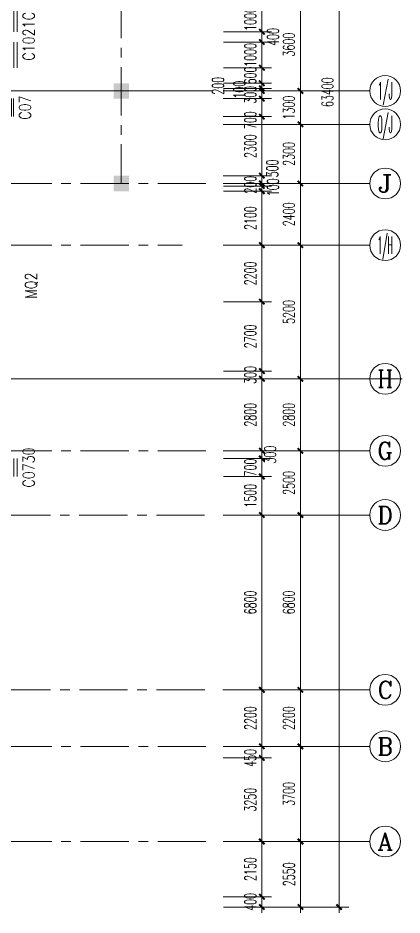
# Model space of a CAD drawing. Extents: x 2719331 to 3465925, y -270324 to -167476.
# Drawn here: x 3273390 to 3288339, y -242979 to -208078 of the extents above; entities that cross this region are included whole.
import ezdxf
from ezdxf.enums import TextEntityAlignment as Align

# ---------------------------------------------------------------- set-up
doc = ezdxf.new("R2010")
doc.units = 0
doc.header["$LTSCALE"] = 1500
doc.header["$MEASUREMENT"] = 0
doc.linetypes.add('CENTER', pattern=[2, 1.25, -0.25, 0.25, -0.25])
doc.layers.get('0').update_dxf_attribs({"linetype": 'CONTINUOUS', "lineweight": 0})
doc.layers.get('DEFPOINTS').update_dxf_attribs({"linetype": 'CONTINUOUS', "lineweight": 5})
for name, color, linetype, lineweight in [('AXIS_TEXT', 7, 'CONTINUOUS', 5), ('COLUMN', 7, 'CONTINUOUS', 5), ('DOTE', 7, 'CENTER', 5), ('WINDOW', 7, 'CONTINUOUS', 5), ('WINDOW_TEXT', 7, 'CONTINUOUS', 5), ('我的', 7, 'CONTINUOUS', 5)]:
    doc.layers.add(name, color=color, linetype=linetype, lineweight=lineweight)
doc.styles.add('_SIMPLEX', font='SIMPLEX.shx', dxfattribs={"width": 0.6})
doc.styles.add('COMPLEX', font='COMPLEX')
doc.styles.add('DIM_FONT', font='romans.shx', dxfattribs={"width": 0.6})
doc.styles.add('SIMPLEX', font='SIMPLEX.SHX', dxfattribs={"width": 0.6})
doc.dimstyles.new('DIMN150', dxfattribs={"dimscale": 1.5, "dimtxt": 300, "dimasz": 1, "dimexe": 250, "dimexo": 300, "dimgap": 150, "dimtad": 1, "dimdec": 0, "dimdsep": 46, "dimtxsty": 'DIM_FONT', "dimblk": '_DIMX', "dimcen": 2.5, "dimdle": 0.3, "dimclrd": 7, "dimclre": 256, "dimclrt": 256, "dimadec": 0, "dimazin": 0, "dimtfac": 1, "dimtdec": 0, "dimtix": 1, "dimtmove": 2, "dimatfit": 3, "dimldrblk": '_DIMX', "dimfxl": 1, "dimtvp": 1, "dimtolj": 1, "dimtzin": 0, "dimlwd": -1, "dimlwe": -1, "dimarcsym": 0})

# ---------------------------------------------------------------- blocks, each defined once
blk = doc.blocks.new('M_S0BKA')
blk.add_solid([(0.5, 0.5), (0.5, -0.5), (-0.5, 0.5), (-0.5, -0.5)])
blk = doc.blocks.new('_WBLK')
for p, q in [((-0.5, 0.5), (0.5, 0.5)), ((0.5, 0.167), (-0.5, 0.167)), ((0.5, -0.167), (-0.5, -0.167)), ((-0.5, -0.5), (0.5, -0.5))]:
    blk.add_line(p, q)
at = {"layer": 'WINDOW_TEXT', "style": 'SIMPLEX', "flags": 9}
blk.add_attdef('A', text='', height=1, dxfattribs=at).set_placement((0, 1.5), align=Align.MIDDLE)
blk = doc.blocks.new('_AXISO')
blk.add_circle((0, 0), 0.5)
at = {"layer": 'AXIS_TEXT', "style": 'COMPLEX', "width": 1.041667}
blk.add_attdef('A', text='', height=0.56, dxfattribs=at).set_placement((-0.25, -0.28), (0.25, -0.28), align=Align.FIT)
blk = doc.blocks.new('_DIMX')
blk.add_line((-150, 0), (150, 0))
at = {"const_width": 50}
blk.add_lwpolyline([(-70, -70), (70, 70)], dxfattribs=at)
blk = doc.blocks.new('*D1027')
at = {"layer": 'DEFPOINTS', "color": 0, "lineweight": 25}
for p in [(3280936, -210917), (3281382, -212217), (3284382, -212217)]:
    blk.add_point(p, dxfattribs=at)
at = {"layer": '我的'}
for p, q in [((3281386, -210917), (3284757, -210917)), ((3281832, -212217), (3284757, -212217))]:
    blk.add_line(p, q, dxfattribs=at)
at = {"layer": '我的', "color": 7}
for p, q in [((3284382, -210916), (3284382, -210914)), ((3284382, -210917), (3284382, -212217)), ((3284382, -212219), (3284382, -212220))]:
    blk.add_line(p, q, dxfattribs=at)
at = {"layer": '我的', "color": 7, "xscale": 1.5, "yscale": 1.5, "zscale": 1.5}
for p, rotation in [((3284382, -210917), 270), ((3284382, -212217), 90)]:
    blk.add_blockref('_DIMX', p, dxfattribs=dict(at, rotation=rotation))
at = {"layer": '我的', "lineweight": 0, "insert": (3283932, -211567), "char_height": 450, "attachment_point": 5, "rotation": 90, "style": 'DIM_FONT'}
blk.add_mtext('\\A1;1300', dxfattribs=at)
blk = doc.blocks.new('*D1028')
at = {"layer": 'DEFPOINTS', "color": 0, "lineweight": 25}
for p in [(3281382, -216917), (3281382, -222117), (3284382, -222117)]:
    blk.add_point(p, dxfattribs=at)
at = {"layer": '我的'}
for p, q in [((3281832, -216917), (3284757, -216917)), ((3281832, -222117), (3284757, -222117))]:
    blk.add_line(p, q, dxfattribs=at)
at = {"layer": '我的', "color": 7}
blk.add_line((3284382, -216919), (3284382, -222116), dxfattribs=at)
at = {"layer": '我的', "color": 7, "xscale": 1.5, "yscale": 1.5, "zscale": 1.5}
for p, rotation in [((3284382, -216917), 90), ((3284382, -222117), 270)]:
    blk.add_blockref('_DIMX', p, dxfattribs=dict(at, rotation=rotation))
at = {"layer": '我的', "lineweight": 0, "insert": (3283932, -219517), "char_height": 450, "attachment_point": 5, "rotation": 90, "style": 'DIM_FONT'}
blk.add_mtext('\\A1;5200', dxfattribs=at)
blk = doc.blocks.new('*D1029')
at = {"layer": 'DEFPOINTS', "color": 0, "lineweight": 25}
for p in [(3281382, -222117), (3281382, -224917), (3284382, -224917)]:
    blk.add_point(p, dxfattribs=at)
at = {"layer": '我的'}
for p, q in [((3281832, -222117), (3284757, -222117)), ((3281832, -224917), (3284757, -224917))]:
    blk.add_line(p, q, dxfattribs=at)
at = {"layer": '我的', "color": 7}
blk.add_line((3284382, -222119), (3284382, -224916), dxfattribs=at)
at = {"layer": '我的', "color": 7, "xscale": 1.5, "yscale": 1.5, "zscale": 1.5}
for p, rotation in [((3284382, -222117), 90), ((3284382, -224917), 270)]:
    blk.add_blockref('_DIMX', p, dxfattribs=dict(at, rotation=rotation))
at = {"layer": '我的', "lineweight": 0, "insert": (3283932, -223517), "char_height": 450, "attachment_point": 5, "rotation": 90, "style": 'DIM_FONT'}
blk.add_mtext('\\A1;2800', dxfattribs=at)
blk = doc.blocks.new('*D1030')
at = {"layer": 'DEFPOINTS', "color": 0, "lineweight": 25}
for p in [(3280936, -207317), (3281382, -210917), (3284382, -210917)]:
    blk.add_point(p, dxfattribs=at)
at = {"layer": '我的'}
for p, q in [((3281386, -207317), (3284757, -207317)), ((3281832, -210917), (3284757, -210917))]:
    blk.add_line(p, q, dxfattribs=at)
at = {"layer": '我的', "color": 7}
blk.add_line((3284382, -207319), (3284382, -210916), dxfattribs=at)
at = {"layer": '我的', "color": 7, "xscale": 1.5, "yscale": 1.5, "zscale": 1.5}
for p, rotation in [((3284382, -207317), 90), ((3284382, -210917), 270)]:
    blk.add_blockref('_DIMX', p, dxfattribs=dict(at, rotation=rotation))
at = {"layer": '我的', "lineweight": 0, "insert": (3283932, -209117), "char_height": 450, "attachment_point": 5, "rotation": 90, "style": 'DIM_FONT'}
blk.add_mtext('\\A1;3600', dxfattribs=at)
blk = doc.blocks.new('*D1031')
at = {"layer": 'DEFPOINTS', "color": 0, "lineweight": 25}
for p in [(3281382, -224917), (3280932, -227417), (3284382, -227417)]:
    blk.add_point(p, dxfattribs=at)
at = {"layer": '我的'}
for p, q in [((3281832, -224917), (3284757, -224917)), ((3281382, -227417), (3284757, -227417))]:
    blk.add_line(p, q, dxfattribs=at)
at = {"layer": '我的', "color": 7}
blk.add_line((3284382, -224919), (3284382, -227416), dxfattribs=at)
at = {"layer": '我的', "color": 7, "xscale": 1.5, "yscale": 1.5, "zscale": 1.5}
for p, rotation in [((3284382, -224917), 90), ((3284382, -227417), 270)]:
    blk.add_blockref('_DIMX', p, dxfattribs=dict(at, rotation=rotation))
at = {"layer": '我的', "lineweight": 0, "insert": (3283932, -226167), "char_height": 450, "attachment_point": 5, "rotation": 90, "style": 'DIM_FONT'}
blk.add_mtext('\\A1;2500', dxfattribs=at)
blk = doc.blocks.new('*D1032')
at = {"layer": 'DEFPOINTS', "color": 0, "lineweight": 25}
for p in [(3280932, -227417), (3280920, -234217), (3284382, -234217)]:
    blk.add_point(p, dxfattribs=at)
at = {"layer": '我的'}
for p, q in [((3281382, -227417), (3284757, -227417)), ((3281370, -234217), (3284757, -234217))]:
    blk.add_line(p, q, dxfattribs=at)
at = {"layer": '我的', "color": 7}
blk.add_line((3284382, -227419), (3284382, -234216), dxfattribs=at)
at = {"layer": '我的', "color": 7, "xscale": 1.5, "yscale": 1.5, "zscale": 1.5}
for p, rotation in [((3284382, -227417), 90), ((3284382, -234217), 270)]:
    blk.add_blockref('_DIMX', p, dxfattribs=dict(at, rotation=rotation))
at = {"layer": '我的', "lineweight": 0, "insert": (3283932, -230817), "char_height": 450, "attachment_point": 5, "rotation": 90, "style": 'DIM_FONT'}
blk.add_mtext('\\A1;6800', dxfattribs=at)
blk = doc.blocks.new('*D1033')
at = {"layer": 'DEFPOINTS', "color": 0, "lineweight": 25}
for p in [(3280920, -234217), (3280932, -236417), (3284382, -236417)]:
    blk.add_point(p, dxfattribs=at)
at = {"layer": '我的'}
for p, q in [((3281370, -234217), (3284757, -234217)), ((3281382, -236417), (3284757, -236417))]:
    blk.add_line(p, q, dxfattribs=at)
at = {"layer": '我的', "color": 7}
blk.add_line((3284382, -234219), (3284382, -236416), dxfattribs=at)
at = {"layer": '我的', "color": 7, "xscale": 1.5, "yscale": 1.5, "zscale": 1.5}
for p, rotation in [((3284382, -234217), 90), ((3284382, -236417), 270)]:
    blk.add_blockref('_DIMX', p, dxfattribs=dict(at, rotation=rotation))
at = {"layer": '我的', "lineweight": 0, "insert": (3283932, -235317), "char_height": 450, "attachment_point": 5, "rotation": 90, "style": 'DIM_FONT'}
blk.add_mtext('\\A1;2200', dxfattribs=at)
blk = doc.blocks.new('*D1034')
at = {"layer": 'DEFPOINTS', "color": 0, "lineweight": 25}
for p in [(3280932, -236417), (3280932, -240117), (3284382, -240117)]:
    blk.add_point(p, dxfattribs=at)
at = {"layer": '我的'}
for p, q in [((3281382, -236417), (3284757, -236417)), ((3281382, -240117), (3284757, -240117))]:
    blk.add_line(p, q, dxfattribs=at)
at = {"layer": '我的', "color": 7}
blk.add_line((3284382, -236419), (3284382, -240116), dxfattribs=at)
at = {"layer": '我的', "color": 7, "xscale": 1.5, "yscale": 1.5, "zscale": 1.5}
for p, rotation in [((3284382, -236417), 90), ((3284382, -240117), 270)]:
    blk.add_blockref('_DIMX', p, dxfattribs=dict(at, rotation=rotation))
at = {"layer": '我的', "lineweight": 0, "insert": (3283932, -238267), "char_height": 450, "attachment_point": 5, "rotation": 90, "style": 'DIM_FONT'}
blk.add_mtext('\\A1;3700', dxfattribs=at)
blk = doc.blocks.new('*D1035')
at = {"layer": 'DEFPOINTS', "color": 0, "lineweight": 25}
for p in [(3280936, -240117), (3280936, -242667), (3284386, -242667)]:
    blk.add_point(p, dxfattribs=at)
at = {"layer": '我的'}
for p, q in [((3281386, -240117), (3284761, -240117)), ((3281386, -242667), (3284761, -242667))]:
    blk.add_line(p, q, dxfattribs=at)
at = {"layer": '我的', "color": 7}
blk.add_line((3284386, -240119), (3284386, -242666), dxfattribs=at)
at = {"layer": '我的', "color": 7, "xscale": 1.5, "yscale": 1.5, "zscale": 1.5}
for p, rotation in [((3284386, -240117), 90), ((3284386, -242667), 270)]:
    blk.add_blockref('_DIMX', p, dxfattribs=dict(at, rotation=rotation))
at = {"layer": '我的', "lineweight": 0, "insert": (3283936, -241392), "char_height": 450, "attachment_point": 5, "rotation": 90, "style": 'DIM_FONT'}
blk.add_mtext('\\A1;2550', dxfattribs=at)
blk = doc.blocks.new('*D1056')
at = {"layer": 'DEFPOINTS', "color": 0, "lineweight": 25}
for p in [(3280936, -208617), (3280936, -209017), (3282882, -209017)]:
    blk.add_point(p, dxfattribs=at)
at = {"layer": '我的'}
for p, q in [((3281386, -208617), (3283257, -208617)), ((3281386, -209017), (3283257, -209017))]:
    blk.add_line(p, q, dxfattribs=at)
at = {"layer": '我的', "color": 7}
for p, q in [((3282882, -208616), (3282882, -208614)), ((3282882, -208617), (3282882, -209017)), ((3282882, -209019), (3282882, -209020))]:
    blk.add_line(p, q, dxfattribs=at)
at = {"layer": '我的', "color": 7, "xscale": 1.5, "yscale": 1.5, "zscale": 1.5}
for p, rotation in [((3282882, -208617), 270), ((3282882, -209017), 90)]:
    blk.add_blockref('_DIMX', p, dxfattribs=dict(at, rotation=rotation))
at = {"layer": '我的', "lineweight": 0, "insert": (3283314, -208817), "char_height": 450, "attachment_point": 5, "rotation": 90, "style": 'DIM_FONT'}
blk.add_mtext('\\A1;400', dxfattribs=at)
blk = doc.blocks.new('*D1057')
at = {"layer": 'DEFPOINTS', "color": 0, "lineweight": 25}
for p in [(3280936, -209017), (3280936, -210017), (3282882, -210017)]:
    blk.add_point(p, dxfattribs=at)
at = {"layer": '我的'}
for p, q in [((3281386, -209017), (3283257, -209017)), ((3281386, -210017), (3283257, -210017))]:
    blk.add_line(p, q, dxfattribs=at)
at = {"layer": '我的', "color": 7}
for p, q in [((3282882, -209016), (3282882, -209014)), ((3282882, -209017), (3282882, -210017)), ((3282882, -210019), (3282882, -210020))]:
    blk.add_line(p, q, dxfattribs=at)
at = {"layer": '我的', "color": 7, "xscale": 1.5, "yscale": 1.5, "zscale": 1.5}
for p, rotation in [((3282882, -209017), 270), ((3282882, -210017), 90)]:
    blk.add_blockref('_DIMX', p, dxfattribs=dict(at, rotation=rotation))
at = {"layer": '我的', "lineweight": 0, "insert": (3282432, -209517), "char_height": 450, "attachment_point": 5, "rotation": 90, "style": 'DIM_FONT'}
blk.add_mtext('\\A1;1000', dxfattribs=at)
blk = doc.blocks.new('*D1058')
at = {"layer": 'DEFPOINTS', "color": 0, "lineweight": 25}
for p in [(3280936, -219117), (3280936, -221817), (3282882, -221817)]:
    blk.add_point(p, dxfattribs=at)
at = {"layer": '我的'}
for p, q in [((3281386, -219117), (3283257, -219117)), ((3281386, -221817), (3283257, -221817))]:
    blk.add_line(p, q, dxfattribs=at)
at = {"layer": '我的', "color": 7}
blk.add_line((3282882, -219119), (3282882, -221816), dxfattribs=at)
at = {"layer": '我的', "color": 7, "xscale": 1.5, "yscale": 1.5, "zscale": 1.5}
for p, rotation in [((3282882, -219117), 90), ((3282882, -221817), 270)]:
    blk.add_blockref('_DIMX', p, dxfattribs=dict(at, rotation=rotation))
at = {"layer": '我的', "lineweight": 0, "insert": (3282432, -220467), "char_height": 450, "attachment_point": 5, "rotation": 90, "style": 'DIM_FONT'}
blk.add_mtext('\\A1;2700', dxfattribs=at)
blk = doc.blocks.new('*D1059')
at = {"layer": 'DEFPOINTS', "color": 0, "lineweight": 25}
for p in [(3280932, -234217), (3282882, -234217), (3280932, -236417)]:
    blk.add_point(p, dxfattribs=at)
at = {"layer": '我的'}
for p, q in [((3281382, -234217), (3283257, -234217)), ((3281382, -236417), (3283257, -236417))]:
    blk.add_line(p, q, dxfattribs=at)
at = {"layer": '我的', "color": 7}
blk.add_line((3282882, -236416), (3282882, -234219), dxfattribs=at)
at = {"layer": '我的', "color": 7, "xscale": 1.5, "yscale": 1.5, "zscale": 1.5}
for p, rotation in [((3282882, -234217), 90), ((3282882, -236417), 270)]:
    blk.add_blockref('_DIMX', p, dxfattribs=dict(at, rotation=rotation))
at = {"layer": '我的', "lineweight": 0, "insert": (3282432, -235317), "char_height": 450, "attachment_point": 5, "rotation": 90, "style": 'DIM_FONT'}
blk.add_mtext('\\A1;2200', dxfattribs=at)
blk = doc.blocks.new('*D1060')
at = {"layer": 'DEFPOINTS', "color": 0, "lineweight": 25}
for p in [(3281032, -227417), (3282882, -227417), (3280932, -234217)]:
    blk.add_point(p, dxfattribs=at)
at = {"layer": '我的'}
for p, q in [((3281482, -227417), (3283257, -227417)), ((3281382, -234217), (3283257, -234217))]:
    blk.add_line(p, q, dxfattribs=at)
at = {"layer": '我的', "color": 7}
blk.add_line((3282882, -234216), (3282882, -227419), dxfattribs=at)
at = {"layer": '我的', "color": 7, "xscale": 1.5, "yscale": 1.5, "zscale": 1.5}
for p, rotation in [((3282882, -227417), 90), ((3282882, -234217), 270)]:
    blk.add_blockref('_DIMX', p, dxfattribs=dict(at, rotation=rotation))
at = {"layer": '我的', "lineweight": 0, "insert": (3282432, -230817), "char_height": 450, "attachment_point": 5, "rotation": 90, "style": 'DIM_FONT'}
blk.add_mtext('\\A1;6800', dxfattribs=at)
blk = doc.blocks.new('*D1061')
at = {"layer": 'DEFPOINTS', "color": 0, "lineweight": 25}
for p in [(3280936, -225917), (3282882, -225917), (3281032, -227417)]:
    blk.add_point(p, dxfattribs=at)
at = {"layer": '我的'}
for p, q in [((3281386, -225917), (3283257, -225917)), ((3281482, -227417), (3283257, -227417))]:
    blk.add_line(p, q, dxfattribs=at)
at = {"layer": '我的', "color": 7}
blk.add_line((3282882, -227416), (3282882, -225919), dxfattribs=at)
at = {"layer": '我的', "color": 7, "xscale": 1.5, "yscale": 1.5, "zscale": 1.5}
for p, rotation in [((3282882, -225917), 90), ((3282882, -227417), 270)]:
    blk.add_blockref('_DIMX', p, dxfattribs=dict(at, rotation=rotation))
at = {"layer": '我的', "lineweight": 0, "insert": (3282432, -226667), "char_height": 450, "attachment_point": 5, "rotation": 90, "style": 'DIM_FONT'}
blk.add_mtext('\\A1;1500', dxfattribs=at)
blk = doc.blocks.new('*D1062')
at = {"layer": 'DEFPOINTS', "color": 0, "lineweight": 25}
for p in [(3281236, -222117), (3282882, -222117), (3281236, -224917)]:
    blk.add_point(p, dxfattribs=at)
at = {"layer": '我的'}
for p, q in [((3281686, -222117), (3283257, -222117)), ((3281686, -224917), (3283257, -224917))]:
    blk.add_line(p, q, dxfattribs=at)
at = {"layer": '我的', "color": 7}
blk.add_line((3282882, -224916), (3282882, -222119), dxfattribs=at)
at = {"layer": '我的', "color": 7, "xscale": 1.5, "yscale": 1.5, "zscale": 1.5}
for p, rotation in [((3282882, -222117), 90), ((3282882, -224917), 270)]:
    blk.add_blockref('_DIMX', p, dxfattribs=dict(at, rotation=rotation))
at = {"layer": '我的', "lineweight": 0, "insert": (3282432, -223517), "char_height": 450, "attachment_point": 5, "rotation": 90, "style": 'DIM_FONT'}
blk.add_mtext('\\A1;2800', dxfattribs=at)
blk = doc.blocks.new('*D1063')
at = {"layer": 'DEFPOINTS', "color": 0, "lineweight": 25}
for p in [(3280936, -214817), (3280932, -216917), (3282882, -216917)]:
    blk.add_point(p, dxfattribs=at)
at = {"layer": '我的'}
for p, q in [((3281386, -214817), (3283257, -214817)), ((3281382, -216917), (3283257, -216917))]:
    blk.add_line(p, q, dxfattribs=at)
at = {"layer": '我的', "color": 7}
blk.add_line((3282882, -214819), (3282882, -216916), dxfattribs=at)
at = {"layer": '我的', "color": 7, "xscale": 1.5, "yscale": 1.5, "zscale": 1.5}
for p, rotation in [((3282882, -214817), 90), ((3282882, -216917), 270)]:
    blk.add_blockref('_DIMX', p, dxfattribs=dict(at, rotation=rotation))
at = {"layer": '我的', "lineweight": 0, "insert": (3282432, -215867), "char_height": 450, "attachment_point": 5, "rotation": 90, "style": 'DIM_FONT'}
blk.add_mtext('\\A1;2100', dxfattribs=at)
blk = doc.blocks.new('*D1064')
at = {"layer": 'DEFPOINTS', "color": 0, "lineweight": 25}
for p in [(3280932, -210917), (3280932, -211217), (3282882, -211217)]:
    blk.add_point(p, dxfattribs=at)
at = {"layer": '我的'}
for p, q in [((3281382, -210917), (3283257, -210917)), ((3281382, -211217), (3283257, -211217))]:
    blk.add_line(p, q, dxfattribs=at)
at = {"layer": '我的', "color": 7}
for p, q in [((3282882, -210916), (3282882, -210914)), ((3282882, -210917), (3282882, -211217)), ((3282882, -211219), (3282882, -211220))]:
    blk.add_line(p, q, dxfattribs=at)
at = {"layer": '我的', "color": 7, "xscale": 1.5, "yscale": 1.5, "zscale": 1.5}
for p, rotation in [((3282882, -210917), 270), ((3282882, -211217), 90)]:
    blk.add_blockref('_DIMX', p, dxfattribs=dict(at, rotation=rotation))
at = {"layer": '我的', "lineweight": 0, "insert": (3282432, -211067), "char_height": 450, "attachment_point": 5, "rotation": 90, "style": 'DIM_FONT'}
blk.add_mtext('\\A1;300', dxfattribs=at)
blk = doc.blocks.new('*D1065')
at = {"layer": 'DEFPOINTS', "color": 0, "lineweight": 25}
for p in [(3282436, -179267), (3282436, -242667), (3285886, -242667)]:
    blk.add_point(p, dxfattribs=at)
at = {"layer": '我的'}
for p, q in [((3282886, -179267), (3286261, -179267)), ((3282886, -242667), (3286261, -242667))]:
    blk.add_line(p, q, dxfattribs=at)
at = {"layer": '我的', "color": 7}
blk.add_line((3285886, -179269), (3285886, -242666), dxfattribs=at)
at = {"layer": '我的', "color": 7, "xscale": 1.5, "yscale": 1.5, "zscale": 1.5}
for p, rotation in [((3285886, -179267), 90), ((3285886, -242667), 270)]:
    blk.add_blockref('_DIMX', p, dxfattribs=dict(at, rotation=rotation))
at = {"layer": '我的', "lineweight": 0, "insert": (3285436, -210967), "char_height": 450, "attachment_point": 5, "rotation": 90, "style": 'DIM_FONT'}
blk.add_mtext('\\A1;63400', dxfattribs=at)
blk = doc.blocks.new('*D1070')
at = {"layer": 'DEFPOINTS', "color": 0, "lineweight": 25}
for p in [(3280932, -214517), (3284382, -214517), (3280932, -216917)]:
    blk.add_point(p, dxfattribs=at)
at = {"layer": '我的'}
for p, q in [((3281382, -214517), (3284757, -214517)), ((3281382, -216917), (3284757, -216917))]:
    blk.add_line(p, q, dxfattribs=at)
at = {"layer": '我的', "color": 7}
blk.add_line((3284382, -216916), (3284382, -214519), dxfattribs=at)
at = {"layer": '我的', "color": 7, "xscale": 1.5, "yscale": 1.5, "zscale": 1.5}
for p, rotation in [((3284382, -214517), 90), ((3284382, -216917), 270)]:
    blk.add_blockref('_DIMX', p, dxfattribs=dict(at, rotation=rotation))
at = {"layer": '我的', "lineweight": 0, "insert": (3283932, -215717), "char_height": 450, "attachment_point": 5, "rotation": 90, "style": 'DIM_FONT'}
blk.add_mtext('\\A1;2400', dxfattribs=at)
blk = doc.blocks.new('*D1071')
at = {"layer": 'DEFPOINTS', "color": 0, "lineweight": 25}
for p in [(3280932, -212217), (3280932, -214517), (3284382, -214517)]:
    blk.add_point(p, dxfattribs=at)
at = {"layer": '我的'}
for p, q in [((3281382, -212217), (3284757, -212217)), ((3281382, -214517), (3284757, -214517))]:
    blk.add_line(p, q, dxfattribs=at)
at = {"layer": '我的', "color": 7}
blk.add_line((3284382, -212219), (3284382, -214516), dxfattribs=at)
at = {"layer": '我的', "color": 7, "xscale": 1.5, "yscale": 1.5, "zscale": 1.5}
for p, rotation in [((3284382, -212217), 90), ((3284382, -214517), 270)]:
    blk.add_blockref('_DIMX', p, dxfattribs=dict(at, rotation=rotation))
at = {"layer": '我的', "lineweight": 0, "insert": (3283932, -213367), "char_height": 450, "attachment_point": 5, "rotation": 90, "style": 'DIM_FONT'}
blk.add_mtext('\\A1;2300', dxfattribs=at)
blk = doc.blocks.new('*D1074')
at = {"layer": 'DEFPOINTS', "color": 0, "lineweight": 25}
for p in [(3280936, -207617), (3282882, -207617), (3280936, -208617)]:
    blk.add_point(p, dxfattribs=at)
at = {"layer": '我的'}
for p, q in [((3281386, -207617), (3283257, -207617)), ((3281386, -208617), (3283257, -208617))]:
    blk.add_line(p, q, dxfattribs=at)
at = {"layer": '我的', "color": 7}
for p, q in [((3282882, -207616), (3282882, -207614)), ((3282882, -208617), (3282882, -207617)), ((3282882, -208619), (3282882, -208620))]:
    blk.add_line(p, q, dxfattribs=at)
at = {"layer": '我的', "color": 7, "xscale": 1.5, "yscale": 1.5, "zscale": 1.5}
for p, rotation in [((3282882, -207617), 270), ((3282882, -208617), 90)]:
    blk.add_blockref('_DIMX', p, dxfattribs=dict(at, rotation=rotation))
at = {"layer": '我的', "lineweight": 0, "insert": (3282432, -208117), "char_height": 450, "attachment_point": 5, "rotation": 90, "style": 'DIM_FONT'}
blk.add_mtext('\\A1;1000', dxfattribs=at)
blk = doc.blocks.new('*D1075')
at = {"layer": 'DEFPOINTS', "color": 0, "lineweight": 25}
for p in [(3280936, -210017), (3282882, -210017), (3280936, -210617)]:
    blk.add_point(p, dxfattribs=at)
at = {"layer": '我的'}
for p, q in [((3281386, -210017), (3283257, -210017)), ((3281386, -210617), (3283257, -210617))]:
    blk.add_line(p, q, dxfattribs=at)
at = {"layer": '我的', "color": 7}
for p, q in [((3282882, -210016), (3282882, -210014)), ((3282882, -210617), (3282882, -210017)), ((3282882, -210619), (3282882, -210620))]:
    blk.add_line(p, q, dxfattribs=at)
at = {"layer": '我的', "color": 7, "xscale": 1.5, "yscale": 1.5, "zscale": 1.5}
for p, rotation in [((3282882, -210017), 270), ((3282882, -210617), 90)]:
    blk.add_blockref('_DIMX', p, dxfattribs=dict(at, rotation=rotation))
at = {"layer": '我的', "lineweight": 0, "insert": (3282432, -210317), "char_height": 450, "attachment_point": 5, "rotation": 90, "style": 'DIM_FONT'}
blk.add_mtext('\\A1;600', dxfattribs=at)
blk = doc.blocks.new('*D1076')
at = {"layer": 'DEFPOINTS', "color": 0, "lineweight": 25}
for p in [(3280936, -214517), (3280936, -214617), (3282882, -214517)]:
    blk.add_point(p, dxfattribs=at)
at = {"layer": '我的'}
for p, q in [((3281386, -214517), (3283257, -214517)), ((3281386, -214617), (3283257, -214617))]:
    blk.add_line(p, q, dxfattribs=at)
at = {"layer": '我的', "color": 7}
for p, q in [((3282882, -214516), (3282882, -214514)), ((3282882, -214617), (3282882, -214517)), ((3282882, -214619), (3282882, -214620))]:
    blk.add_line(p, q, dxfattribs=at)
at = {"layer": '我的', "color": 7, "xscale": 1.5, "yscale": 1.5, "zscale": 1.5}
for p, rotation in [((3282882, -214517), 270), ((3282882, -214617), 90)]:
    blk.add_blockref('_DIMX', p, dxfattribs=dict(at, rotation=rotation))
at = {"layer": '我的', "lineweight": 0, "insert": (3283314, -214667), "char_height": 450, "attachment_point": 5, "rotation": 90, "style": 'DIM_FONT'}
blk.add_mtext('\\A1;100', dxfattribs=at)
blk = doc.blocks.new('*D1077')
at = {"layer": 'DEFPOINTS', "color": 0, "lineweight": 25}
for p in [(3280932, -216917), (3282882, -216917), (3280936, -219117)]:
    blk.add_point(p, dxfattribs=at)
at = {"layer": '我的'}
for p, q in [((3281382, -216917), (3283257, -216917)), ((3281386, -219117), (3283257, -219117))]:
    blk.add_line(p, q, dxfattribs=at)
at = {"layer": '我的', "color": 7}
blk.add_line((3282882, -219116), (3282882, -216919), dxfattribs=at)
at = {"layer": '我的', "color": 7, "xscale": 1.5, "yscale": 1.5, "zscale": 1.5}
for p, rotation in [((3282882, -216917), 90), ((3282882, -219117), 270)]:
    blk.add_blockref('_DIMX', p, dxfattribs=dict(at, rotation=rotation))
at = {"layer": '我的', "lineweight": 0, "insert": (3282432, -218017), "char_height": 450, "attachment_point": 5, "rotation": 90, "style": 'DIM_FONT'}
blk.add_mtext('\\A1;2200', dxfattribs=at)
blk = doc.blocks.new('*D1078')
at = {"layer": 'DEFPOINTS', "color": 0, "lineweight": 25}
for p in [(3280936, -221817), (3282882, -221817), (3280936, -222117)]:
    blk.add_point(p, dxfattribs=at)
at = {"layer": '我的'}
for p, q in [((3281386, -221817), (3283257, -221817)), ((3281386, -222117), (3283257, -222117))]:
    blk.add_line(p, q, dxfattribs=at)
at = {"layer": '我的', "color": 7}
for p, q in [((3282882, -221816), (3282882, -221814)), ((3282882, -222117), (3282882, -221817)), ((3282882, -222119), (3282882, -222120))]:
    blk.add_line(p, q, dxfattribs=at)
at = {"layer": '我的', "color": 7, "xscale": 1.5, "yscale": 1.5, "zscale": 1.5}
for p, rotation in [((3282882, -221817), 270), ((3282882, -222117), 90)]:
    blk.add_blockref('_DIMX', p, dxfattribs=dict(at, rotation=rotation))
at = {"layer": '我的', "lineweight": 0, "insert": (3282432, -221967), "char_height": 450, "attachment_point": 5, "rotation": 90, "style": 'DIM_FONT'}
blk.add_mtext('\\A1;300', dxfattribs=at)
blk = doc.blocks.new('*D1079')
at = {"layer": 'DEFPOINTS', "color": 0, "lineweight": 25}
for p in [(3280932, -236417), (3282882, -236417), (3280932, -236867)]:
    blk.add_point(p, dxfattribs=at)
at = {"layer": '我的'}
for p, q in [((3281382, -236417), (3283257, -236417)), ((3281382, -236867), (3283257, -236867))]:
    blk.add_line(p, q, dxfattribs=at)
at = {"layer": '我的', "color": 7}
for p, q in [((3282882, -236416), (3282882, -236414)), ((3282882, -236867), (3282882, -236417)), ((3282882, -236869), (3282882, -236870))]:
    blk.add_line(p, q, dxfattribs=at)
at = {"layer": '我的', "color": 7, "xscale": 1.5, "yscale": 1.5, "zscale": 1.5}
for p, rotation in [((3282882, -236417), 270), ((3282882, -236867), 90)]:
    blk.add_blockref('_DIMX', p, dxfattribs=dict(at, rotation=rotation))
at = {"layer": '我的', "lineweight": 0, "insert": (3282432, -236867), "char_height": 450, "attachment_point": 5, "rotation": 90, "style": 'DIM_FONT'}
blk.add_mtext('\\A1;450', dxfattribs=at)
blk = doc.blocks.new('*D1080')
at = {"layer": 'DEFPOINTS', "color": 0, "lineweight": 25}
for p in [(3280932, -236867), (3281032, -240117), (3282882, -240117)]:
    blk.add_point(p, dxfattribs=at)
at = {"layer": '我的'}
for p, q in [((3281382, -236867), (3283257, -236867)), ((3281482, -240117), (3283257, -240117))]:
    blk.add_line(p, q, dxfattribs=at)
at = {"layer": '我的', "color": 7}
blk.add_line((3282882, -236869), (3282882, -240116), dxfattribs=at)
at = {"layer": '我的', "color": 7, "xscale": 1.5, "yscale": 1.5, "zscale": 1.5}
for p, rotation in [((3282882, -236867), 90), ((3282882, -240117), 270)]:
    blk.add_blockref('_DIMX', p, dxfattribs=dict(at, rotation=rotation))
at = {"layer": '我的', "lineweight": 0, "insert": (3282432, -238492), "char_height": 450, "attachment_point": 5, "rotation": 90, "style": 'DIM_FONT'}
blk.add_mtext('\\A1;3250', dxfattribs=at)
blk = doc.blocks.new('*D1081')
at = {"layer": 'DEFPOINTS', "color": 0, "lineweight": 25}
for p in [(3281032, -240117), (3282882, -240117), (3280932, -242267)]:
    blk.add_point(p, dxfattribs=at)
at = {"layer": '我的'}
for p, q in [((3281482, -240117), (3283257, -240117)), ((3281382, -242267), (3283257, -242267))]:
    blk.add_line(p, q, dxfattribs=at)
at = {"layer": '我的', "color": 7}
blk.add_line((3282882, -242266), (3282882, -240119), dxfattribs=at)
at = {"layer": '我的', "color": 7, "xscale": 1.5, "yscale": 1.5, "zscale": 1.5}
for p, rotation in [((3282882, -240117), 90), ((3282882, -242267), 270)]:
    blk.add_blockref('_DIMX', p, dxfattribs=dict(at, rotation=rotation))
at = {"layer": '我的', "lineweight": 0, "insert": (3282432, -241192), "char_height": 450, "attachment_point": 5, "rotation": 90, "style": 'DIM_FONT'}
blk.add_mtext('\\A1;2150', dxfattribs=at)
blk = doc.blocks.new('*D1082')
at = {"layer": 'DEFPOINTS', "color": 0, "lineweight": 25}
for p in [(3280932, -242267), (3280936, -242667), (3282882, -242667)]:
    blk.add_point(p, dxfattribs=at)
at = {"layer": '我的'}
for p, q in [((3281382, -242267), (3283257, -242267)), ((3281386, -242667), (3283257, -242667))]:
    blk.add_line(p, q, dxfattribs=at)
at = {"layer": '我的', "color": 7}
for p, q in [((3282882, -242266), (3282882, -242264)), ((3282882, -242267), (3282882, -242667)), ((3282882, -242669), (3282882, -242670))]:
    blk.add_line(p, q, dxfattribs=at)
at = {"layer": '我的', "color": 7, "xscale": 1.5, "yscale": 1.5, "zscale": 1.5}
for p, rotation in [((3282882, -242267), 270), ((3282882, -242667), 90)]:
    blk.add_blockref('_DIMX', p, dxfattribs=dict(at, rotation=rotation))
at = {"layer": '我的', "lineweight": 0, "insert": (3282432, -242467), "char_height": 450, "attachment_point": 5, "rotation": 90, "style": 'DIM_FONT'}
blk.add_mtext('\\A1;400', dxfattribs=at)
blk = doc.blocks.new('*D1083')
at = {"layer": 'DEFPOINTS', "color": 0, "lineweight": 25}
for p in [(3281032, -224917), (3280936, -225217), (3282882, -225217)]:
    blk.add_point(p, dxfattribs=at)
at = {"layer": '我的'}
for p, q in [((3281482, -224917), (3283257, -224917)), ((3281386, -225217), (3283257, -225217))]:
    blk.add_line(p, q, dxfattribs=at)
at = {"layer": '我的', "color": 7}
for p, q in [((3282882, -224916), (3282882, -224914)), ((3282882, -224917), (3282882, -225217)), ((3282882, -225219), (3282882, -225220))]:
    blk.add_line(p, q, dxfattribs=at)
at = {"layer": '我的', "color": 7, "xscale": 1.5, "yscale": 1.5, "zscale": 1.5}
for p, rotation in [((3282882, -224917), 270), ((3282882, -225217), 90)]:
    blk.add_blockref('_DIMX', p, dxfattribs=dict(at, rotation=rotation))
at = {"layer": '我的', "lineweight": 0, "insert": (3283205, -225067), "char_height": 450, "attachment_point": 5, "rotation": 90, "style": 'DIM_FONT'}
blk.add_mtext('\\A1;300', dxfattribs=at)
blk = doc.blocks.new('*D1086')
at = {"layer": 'DEFPOINTS', "color": 0, "lineweight": 25}
for p in [(3280936, -210617), (3280936, -210817), (3282882, -210817)]:
    blk.add_point(p, dxfattribs=at)
at = {"layer": '我的'}
for p, q in [((3281386, -210617), (3283257, -210617)), ((3281386, -210817), (3283257, -210817))]:
    blk.add_line(p, q, dxfattribs=at)
at = {"layer": '我的', "color": 7}
for p, q in [((3282882, -210616), (3282882, -210614)), ((3282882, -210617), (3282882, -210817)), ((3282882, -210819), (3282882, -210820))]:
    blk.add_line(p, q, dxfattribs=at)
at = {"layer": '我的', "color": 7, "xscale": 1.5, "yscale": 1.5, "zscale": 1.5}
for p, rotation in [((3282882, -210617), 270), ((3282882, -210817), 90)]:
    blk.add_blockref('_DIMX', p, dxfattribs=dict(at, rotation=rotation))
at = {"layer": '我的', "lineweight": 0, "insert": (3281176, -210717), "char_height": 450, "attachment_point": 5, "rotation": 90, "style": 'DIM_FONT'}
blk.add_mtext('\\A1;200', dxfattribs=at)
blk = doc.blocks.new('*D1087')
at = {"layer": 'DEFPOINTS', "color": 0, "lineweight": 25}
for p in [(3280936, -210817), (3280936, -210917), (3282882, -210817)]:
    blk.add_point(p, dxfattribs=at)
at = {"layer": '我的'}
for p, q in [((3281386, -210817), (3283257, -210817)), ((3281386, -210917), (3283257, -210917))]:
    blk.add_line(p, q, dxfattribs=at)
at = {"layer": '我的', "color": 7}
for p, q in [((3282882, -210816), (3282882, -210814)), ((3282882, -210917), (3282882, -210817)), ((3282882, -210919), (3282882, -210920))]:
    blk.add_line(p, q, dxfattribs=at)
at = {"layer": '我的', "color": 7, "xscale": 1.5, "yscale": 1.5, "zscale": 1.5}
for p, rotation in [((3282882, -210817), 270), ((3282882, -210917), 90)]:
    blk.add_blockref('_DIMX', p, dxfattribs=dict(at, rotation=rotation))
at = {"layer": '我的', "lineweight": 0, "insert": (3282008, -210867), "char_height": 450, "attachment_point": 5, "rotation": 90, "style": 'DIM_FONT'}
blk.add_mtext('\\A1;100', dxfattribs=at)
blk = doc.blocks.new('*D1088')
at = {"layer": 'DEFPOINTS', "color": 0, "lineweight": 25}
for p in [(3280936, -214617), (3280936, -214817), (3282882, -214817)]:
    blk.add_point(p, dxfattribs=at)
at = {"layer": '我的'}
for p, q in [((3281386, -214617), (3283257, -214617)), ((3281386, -214817), (3283257, -214817))]:
    blk.add_line(p, q, dxfattribs=at)
at = {"layer": '我的', "color": 7}
for p, q in [((3282882, -214616), (3282882, -214614)), ((3282882, -214617), (3282882, -214817)), ((3282882, -214819), (3282882, -214820))]:
    blk.add_line(p, q, dxfattribs=at)
at = {"layer": '我的', "color": 7, "xscale": 1.5, "yscale": 1.5, "zscale": 1.5}
for p, rotation in [((3282882, -214617), 270), ((3282882, -214817), 90)]:
    blk.add_blockref('_DIMX', p, dxfattribs=dict(at, rotation=rotation))
at = {"layer": '我的', "lineweight": 0, "insert": (3282432, -214567), "char_height": 450, "attachment_point": 5, "rotation": 90, "style": 'DIM_FONT'}
blk.add_mtext('\\A1;200', dxfattribs=at)
blk = doc.blocks.new('*D763')
at = {"layer": 'DEFPOINTS', "color": 0, "lineweight": 25}
for p in [(3280932, -211217), (3280932, -211917), (3282882, -211917)]:
    blk.add_point(p, dxfattribs=at)
at = {"layer": '我的'}
for p, q in [((3281382, -211217), (3283257, -211217)), ((3281382, -211917), (3283257, -211917))]:
    blk.add_line(p, q, dxfattribs=at)
at = {"layer": '我的', "color": 7}
blk.add_line((3282882, -211219), (3282882, -211916), dxfattribs=at)
at = {"layer": '我的', "color": 7, "xscale": 1.5, "yscale": 1.5, "zscale": 1.5}
for p, rotation in [((3282882, -211217), 90), ((3282882, -211917), 270)]:
    blk.add_blockref('_DIMX', p, dxfattribs=dict(at, rotation=rotation))
at = {"layer": '我的', "lineweight": 0, "insert": (3282432, -212055), "char_height": 450, "attachment_point": 5, "rotation": 90, "style": 'DIM_FONT'}
blk.add_mtext('\\A1;700', dxfattribs=at)
blk = doc.blocks.new('*D764')
at = {"layer": 'DEFPOINTS', "color": 0, "lineweight": 25}
for p in [(3280932, -211917), (3280932, -214217), (3282882, -214217)]:
    blk.add_point(p, dxfattribs=at)
at = {"layer": '我的'}
for p, q in [((3281382, -211917), (3283257, -211917)), ((3281382, -214217), (3283257, -214217))]:
    blk.add_line(p, q, dxfattribs=at)
at = {"layer": '我的', "color": 7}
blk.add_line((3282882, -211919), (3282882, -214216), dxfattribs=at)
at = {"layer": '我的', "color": 7, "xscale": 1.5, "yscale": 1.5, "zscale": 1.5}
for p, rotation in [((3282882, -211917), 90), ((3282882, -214217), 270)]:
    blk.add_blockref('_DIMX', p, dxfattribs=dict(at, rotation=rotation))
at = {"layer": '我的', "lineweight": 0, "insert": (3282432, -213067), "char_height": 450, "attachment_point": 5, "rotation": 90, "style": 'DIM_FONT'}
blk.add_mtext('\\A1;2300', dxfattribs=at)
blk = doc.blocks.new('*D765')
at = {"layer": 'DEFPOINTS', "color": 0, "lineweight": 25}
for p in [(3280932, -214217), (3280932, -214517), (3282882, -214517)]:
    blk.add_point(p, dxfattribs=at)
at = {"layer": '我的'}
for p, q in [((3281382, -214217), (3283257, -214217)), ((3281382, -214517), (3283257, -214517))]:
    blk.add_line(p, q, dxfattribs=at)
at = {"layer": '我的', "color": 7}
for p, q in [((3282882, -214216), (3282882, -214214)), ((3282882, -214217), (3282882, -214517)), ((3282882, -214519), (3282882, -214520))]:
    blk.add_line(p, q, dxfattribs=at)
at = {"layer": '我的', "color": 7, "xscale": 1.5, "yscale": 1.5, "zscale": 1.5}
for p, rotation in [((3282882, -214217), 270), ((3282882, -214517), 90)]:
    blk.add_blockref('_DIMX', p, dxfattribs=dict(at, rotation=rotation))
at = {"layer": '我的', "lineweight": 0, "insert": (3283294, -213933), "char_height": 450, "attachment_point": 5, "rotation": 90, "style": 'DIM_FONT'}
blk.add_mtext('\\A1;300', dxfattribs=at)
blk = doc.blocks.new('*D766')
at = {"layer": 'DEFPOINTS', "color": 0, "lineweight": 25}
for p in [(3280936, -225217), (3282882, -225217), (3281032, -225917)]:
    blk.add_point(p, dxfattribs=at)
at = {"layer": '我的'}
for p, q in [((3281386, -225217), (3283257, -225217)), ((3281482, -225917), (3283257, -225917))]:
    blk.add_line(p, q, dxfattribs=at)
at = {"layer": '我的', "color": 7}
for p, q in [((3282882, -225216), (3282882, -225214)), ((3282882, -225917), (3282882, -225217)), ((3282882, -225919), (3282882, -225920))]:
    blk.add_line(p, q, dxfattribs=at)
at = {"layer": '我的', "color": 7, "xscale": 1.5, "yscale": 1.5, "zscale": 1.5}
for p, rotation in [((3282882, -225217), 270), ((3282882, -225917), 90)]:
    blk.add_blockref('_DIMX', p, dxfattribs=dict(at, rotation=rotation))
at = {"layer": '我的', "lineweight": 0, "insert": (3282432, -225567), "char_height": 450, "attachment_point": 5, "rotation": 90, "style": 'DIM_FONT'}
blk.add_mtext('\\A1;700', dxfattribs=at)

msp = doc.modelspace()

# ---------------------------------------------------------------- linework, layer by layer
at = {"layer": 'DOTE', "lineweight": 0}
for p, q in [((3277411.6, -176994.2), (3277411.2, -214517.4)), ((3234074.6, -210917.4), (3280494.9, -210917.4)), ((3212828.6, -214517.4), (3280936.5, -214517.4)), ((3212828.6, -216917.5), (3279784.9, -216917.5)), ((3212828.6, -224917.4), (3280936.5, -224917.4)), ((3212777.7, -227417.4), (3280936.5, -227417.4)), ((3212781.8, -234217.4), (3280936.5, -234217.4)), ((3212828.6, -236417.4), (3280936.5, -236417.4)), ((3212828.6, -240117.4), (3280936.5, -240117.4))]:
    msp.add_line(p, q, dxfattribs=at)
at = {"layer": '我的', "lineweight": 0}
for p, q in [((3210121.4, -210917.5), (3280931.8, -210917.5)), ((3287086.5, -210917.4), (3281386.5, -210917.4)), ((3287081.8, -212217.4), (3281381.8, -212217.4)), ((3287081.8, -214517.4), (3281381.8, -214517.4)), ((3287081.8, -216917.4), (3281381.8, -216917.4)), ((3212828.6, -222117.4), (3288338.6, -222117.4)), ((3287081.8, -222117.4), (3281381.8, -222117.4)), ((3287081.8, -224917.4), (3281381.8, -224917.4)), ((3287081.8, -227417.4), (3281477.1, -227417.4)), ((3287081.8, -234217.4), (3281377.1, -234217.4)), ((3287081.8, -236417.4), (3281377.1, -236417.4)), ((3287081.8, -240117.4), (3281377.1, -240117.4))]:
    msp.add_line(p, q, dxfattribs=at)

# ---------------------------------------------------------------- block references
at = {"layer": 'COLUMN', "lineweight": 0, "xscale": -600, "yscale": 600, "zscale": 500, "rotation": 180}
msp.add_blockref('M_S0BKA', (3277411.1, -210917.4), dxfattribs=at)
at = {"layer": 'COLUMN', "lineweight": 0, "xscale": 600, "yscale": 600, "zscale": 500}
msp.add_blockref('M_S0BKA', (3277411.1, -214517.4), dxfattribs=at)
at = {"layer": 'WINDOW', "lineweight": 0}
ref = msp.add_blockref('_WBLK', (3273161.1, -208117.4), dxfattribs=dict(at, xscale=1000, yscale=400.0000000488943, zscale=1000, rotation=270))
ref.add_attrib('A', 'C1021', dxfattribs={"layer": 'WINDOW_TEXT', "height": 450, "rotation": 90, "style": '_SIMPLEX', "width": 0.8, "flags": 8}).set_placement((3273811.1, -207389.7), align=Align.MIDDLE)
ref = msp.add_blockref('_WBLK', (3273161.1, -209517.4), dxfattribs=dict(at, xscale=1000, yscale=400.0000000484288, zscale=1000, rotation=270))
ref.add_attrib('A', 'C1021', dxfattribs={"layer": 'WINDOW_TEXT', "height": 450, "rotation": 90, "style": '_SIMPLEX', "width": 0.8, "flags": 8}).set_placement((3273811.1, -208961.8), align=Align.MIDDLE)
ref = msp.add_blockref('_WBLK', (3273111.3, -211567.4), dxfattribs=dict(at, xscale=-700, yscale=200, zscale=700, rotation=270))
ref.add_attrib('A', 'C07', dxfattribs={"layer": 'WINDOW_TEXT', "height": 450, "rotation": 90, "style": '_SIMPLEX', "width": 0.8, "flags": 8}).set_placement((3273661.3, -211567.4), align=Align.MIDDLE)
ref = msp.add_blockref('_WBLK', (3273161.5, -225567.4), dxfattribs=dict(at, xscale=700, yscale=400.0003473805263, zscale=700, rotation=269.999999925))
ref.add_attrib('A', 'C0730', dxfattribs={"layer": 'WINDOW_TEXT', "height": 450, "rotation": 90, "style": '_SIMPLEX', "width": 0.8, "flags": 8}).set_placement((3273811.5, -225567.4), align=Align.MIDDLE)
at = {"layer": '我的', "lineweight": 0}
ref = msp.add_blockref('_AXISO', (3287681.8, -210917.4), dxfattribs=dict(at, xscale=-1200, yscale=1200, zscale=1200))
ref.add_attrib('A', '1/J', dxfattribs={"layer": 'AXIS_TEXT', "height": 672, "style": 'COMPLEX', "width": 0.390625}).set_placement((3287381.8, -211253.4), (3287981.8, -211253.4), align=Align.FIT)
ref = msp.add_blockref('_AXISO', (3287681.8, -212217.4), dxfattribs=dict(at, xscale=-1200, yscale=1200, zscale=1200))
ref.add_attrib('A', '0/J', dxfattribs={"layer": 'AXIS_TEXT', "height": 672, "style": 'COMPLEX', "width": 0.353774}).set_placement((3287381.8, -212553.4), (3287981.8, -212553.4), align=Align.FIT)
ref = msp.add_blockref('_AXISO', (3287681.8, -214517.4), dxfattribs=dict(at, xscale=-1200, yscale=1200, zscale=1200))
ref.add_attrib('A', 'J', dxfattribs={"layer": 'AXIS_TEXT', "height": 672, "style": 'COMPLEX', "width": 1.704545}).set_placement((3287381.8, -214853.4), (3287981.8, -214853.4), align=Align.FIT)
ref = msp.add_blockref('_AXISO', (3287681.8, -216917.4), dxfattribs=dict(at, xscale=-1200, yscale=1200, zscale=1200))
ref.add_attrib('A', '1/H', dxfattribs={"layer": 'AXIS_TEXT', "height": 672, "style": 'COMPLEX', "width": 0.328947}).set_placement((3287381.8, -217253.4), (3287981.8, -217253.4), align=Align.FIT)
ref = msp.add_blockref('_AXISO', (3287681.8, -222117.4), dxfattribs=dict(at, xscale=-1200, yscale=1200, zscale=1200))
ref.add_attrib('A', 'H', dxfattribs={"layer": 'AXIS_TEXT', "height": 672, "style": 'COMPLEX', "width": 0.9375}).set_placement((3287381.8, -222453.4), (3287981.8, -222453.4), align=Align.FIT)
ref = msp.add_blockref('_AXISO', (3287681.8, -224917.4), dxfattribs=dict(at, xscale=-1200, yscale=1200, zscale=1200))
ref.add_attrib('A', 'G', dxfattribs={"layer": 'AXIS_TEXT', "height": 672, "style": 'COMPLEX', "width": 1.041667}).set_placement((3287381.8, -225253.4), (3287981.8, -225253.4), align=Align.FIT)
ref = msp.add_blockref('_AXISO', (3287681.8, -227417.4), dxfattribs=dict(at, xscale=-1200, yscale=1200, zscale=1200))
ref.add_attrib('A', 'D', dxfattribs={"layer": 'AXIS_TEXT', "height": 672, "style": 'COMPLEX', "width": 1.102941}).set_placement((3287381.8, -227753.4), (3287981.8, -227753.4), align=Align.FIT)
ref = msp.add_blockref('_AXISO', (3287681.8, -234217.4), dxfattribs=dict(at, xscale=-1200, yscale=1200, zscale=1200))
ref.add_attrib('A', 'C', dxfattribs={"layer": 'AXIS_TEXT', "height": 672, "style": 'COMPLEX', "width": 1.25}).set_placement((3287381.8, -234553.4), (3287981.8, -234553.4), align=Align.FIT)
ref = msp.add_blockref('_AXISO', (3287681.8, -236417.4), dxfattribs=dict(at, xscale=-1200, yscale=1200, zscale=1200))
ref.add_attrib('A', 'B', dxfattribs={"layer": 'AXIS_TEXT', "height": 672, "style": 'COMPLEX', "width": 1.102941}).set_placement((3287381.8, -236753.4), (3287981.8, -236753.4), align=Align.FIT)
ref = msp.add_blockref('_AXISO', (3287681.8, -240117.4), dxfattribs=dict(at, xscale=-1200, yscale=1200, zscale=1200))
ref.add_attrib('A', 'A', dxfattribs={"layer": 'AXIS_TEXT', "height": 672, "style": 'COMPLEX', "width": 1.041667}).set_placement((3287381.8, -240453.4), (3287981.8, -240453.4), align=Align.FIT)

# ---------------------------------------------------------------- texts
at = {"layer": 'WINDOW_TEXT', "lineweight": 0, "style": '_SIMPLEX', "width": 0.8}
msp.add_text('MQ2', height=450, rotation=90, dxfattribs=at).set_placement((3274127.5, -219001.9))

# ---------------------------------------------------------------- dimensions: what is measured, and where the dimension line sits
at = {"layer": '我的', "lineweight": 0}
for base, p1, p2, angle, picture, middle in [((3285886.5, -242667.5), (3282436.5, -179267.4), (3282436.5, -242667.5), 90, '*D1065', (3285436.5, -210967.4)), ((3284381.8, -210917.4), (3280936.5, -207317.4), (3281381.8, -210917.4), 270, '*D1030', (3283931.8, -209117.4)), ((3282881.8, -207617.4), (3280936.1, -208617.4), (3280936.1, -207617.4), 90, '*D1074', (3282431.8, -208117.4)), ((3282881.8, -210017.4), (3280936.1, -209017.4), (3280936.1, -210017.4), 90, '*D1057', (3282431.8, -209517.4)), ((3282881.8, -210017.4), (3280936.5, -210617.4), (3280936.1, -210017.4), 90, '*D1075', (3282431.8, -210317.4)), ((3282881.8, -211217.4), (3280931.8, -210917.4), (3280931.8, -211217.4), 90, '*D1064', (3282431.8, -211067.4)), ((3284381.8, -212217.4), (3280936.5, -210917.4), (3281381.8, -212217.4), 270, '*D1027', (3283931.8, -211567.4)), ((3282881.8, -214217.4), (3280931.8, -211917.4), (3280931.8, -214217.4), 90, '*D764', (3282431.8, -213067.4)), ((3284381.8, -214517.4), (3280931.8, -212217.5), (3280931.8, -214517.4), 270, '*D1071', (3283931.8, -213367.4)), ((3284381.8, -214517.4), (3280931.8, -216917.4), (3280931.8, -214517.4), 270, '*D1070', (3283931.8, -215717.4)), ((3282881.8, -216917.4), (3280936.1, -214817.4), (3280931.8, -216917.4), 90, '*D1063', (3282431.8, -215867.4)), ((3282881.8, -216917.4), (3280936.1, -219117.5), (3280931.8, -216917.4), 90, '*D1077', (3282431.8, -218017.4)), ((3284381.8, -222117.4), (3281381.8, -216917.4), (3281381.8, -222117.4), 270, '*D1028', (3283931.8, -219517.4)), ((3282881.8, -221817.4), (3280936.1, -219117.5), (3280936.5, -221817.4), 90, '*D1058', (3282431.8, -220467.4)), ((3282881.8, -221817.4), (3280936.1, -222117.4), (3280936.5, -221817.4), 90, '*D1078', (3282431.8, -221967.4)), ((3282881.8, -222117.4), (3281236.5, -224917.4), (3281236.5, -222117.4), 90, '*D1062', (3282431.8, -223517.4)), ((3284381.8, -224917.4), (3281381.8, -222117.4), (3281381.8, -224917.4), 270, '*D1029', (3283931.8, -223517.4)), ((3284381.8, -227417.4), (3281381.8, -224917.4), (3280931.8, -227417.4), 90, '*D1031', (3283931.8, -226167.4)), ((3282881.8, -225217.4), (3281031.8, -225917.4), (3280936.5, -225217.4), 90, '*D766', (3282431.8, -225567.4)), ((3282881.8, -225917.4), (3281031.8, -227417.5), (3280936.5, -225917.4), 90, '*D1061', (3282431.8, -226667.4)), ((3284381.8, -234217.4), (3280931.8, -227417.4), (3280920, -234217.4), 90, '*D1032', (3283931.8, -230817.4)), ((3282881.8, -227417.5), (3280931.8, -234217.4), (3281031.8, -227417.5), 90, '*D1060', (3282431.8, -230817.4)), ((3284381.8, -236417.4), (3280920, -234217.4), (3280931.8, -236417.4), 90, '*D1033', (3283931.8, -235317.4)), ((3282881.8, -234217.4), (3280931.8, -236417.4), (3280931.8, -234217.4), 90, '*D1059', (3282431.8, -235317.4)), ((3284381.8, -240117.4), (3280931.8, -236417.4), (3280931.8, -240117.4), 90, '*D1034', (3283931.8, -238267.4)), ((3282881.8, -240117.4), (3280931.8, -236867.4), (3281031.8, -240117.4), 90, '*D1080', (3282431.8, -238492.4)), ((3282881.8, -240117.4), (3280931.8, -242267.4), (3281031.8, -240117.4), 90, '*D1081', (3282431.8, -241192.4)), ((3284386.5, -242667.5), (3280936.5, -240117.4), (3280936.5, -242667.5), 90, '*D1035', (3283936.5, -241392.4)), ((3282881.8, -242667.5), (3280931.8, -242267.4), (3280936.5, -242667.5), 90, '*D1082', (3282431.8, -242467.4))]:
    dim = msp.add_linear_dim(base=base, p1=p1, p2=p2, angle=angle, dimstyle='DIMN150', dxfattribs=at)
    dim.commit()
    dim.dimension.update_dxf_attribs({"geometry": picture, "text_midpoint": middle})
for base, p1, p2, picture, middle in [((3282881.8, -209017.4), (3280936.1, -208617.4), (3280936.1, -209017.4), '*D1056', (3283313.8, -208817.4)), ((3282881.8, -210817.4), (3280936.5, -210617.4), (3280936.1, -210817.4), '*D1086', (3281176, -210717.4)), ((3282881.8, -210817.4), (3280936.5, -210917.4), (3280936.1, -210817.4), '*D1087', (3282008.5, -210867.4)), ((3282881.8, -211917.4), (3280931.8, -211217.4), (3280931.8, -211917.4), '*D763', (3282431.8, -212055)), ((3282881.8, -214517.4), (3280931.8, -214217.4), (3280931.8, -214517.4), '*D765', (3283294.2, -213933.4)), ((3282881.8, -214817.4), (3280936.1, -214617.4), (3280936.1, -214817.4), '*D1088', (3282431.8, -214567.4)), ((3282881.8, -214517.4), (3280936.1, -214617.4), (3280936.5, -214517.4), '*D1076', (3283313.8, -214667.4)), ((3282881.8, -225217.4), (3281031.8, -224917.4), (3280936.5, -225217.4), '*D1083', (3283205.5, -225067.4)), ((3282881.8, -236417.4), (3280931.8, -236867.4), (3280931.8, -236417.4), '*D1079', (3282431.8, -236867.4))]:
    dim = msp.add_linear_dim(base=base, p1=p1, p2=p2, angle=90, dimstyle='DIMN150', dxfattribs=at)
    dim.commit()
    dim.dimension.update_dxf_attribs({"geometry": picture, "text_midpoint": middle, "dimtype": 160})

doc.saveas('drawing.dxf')
